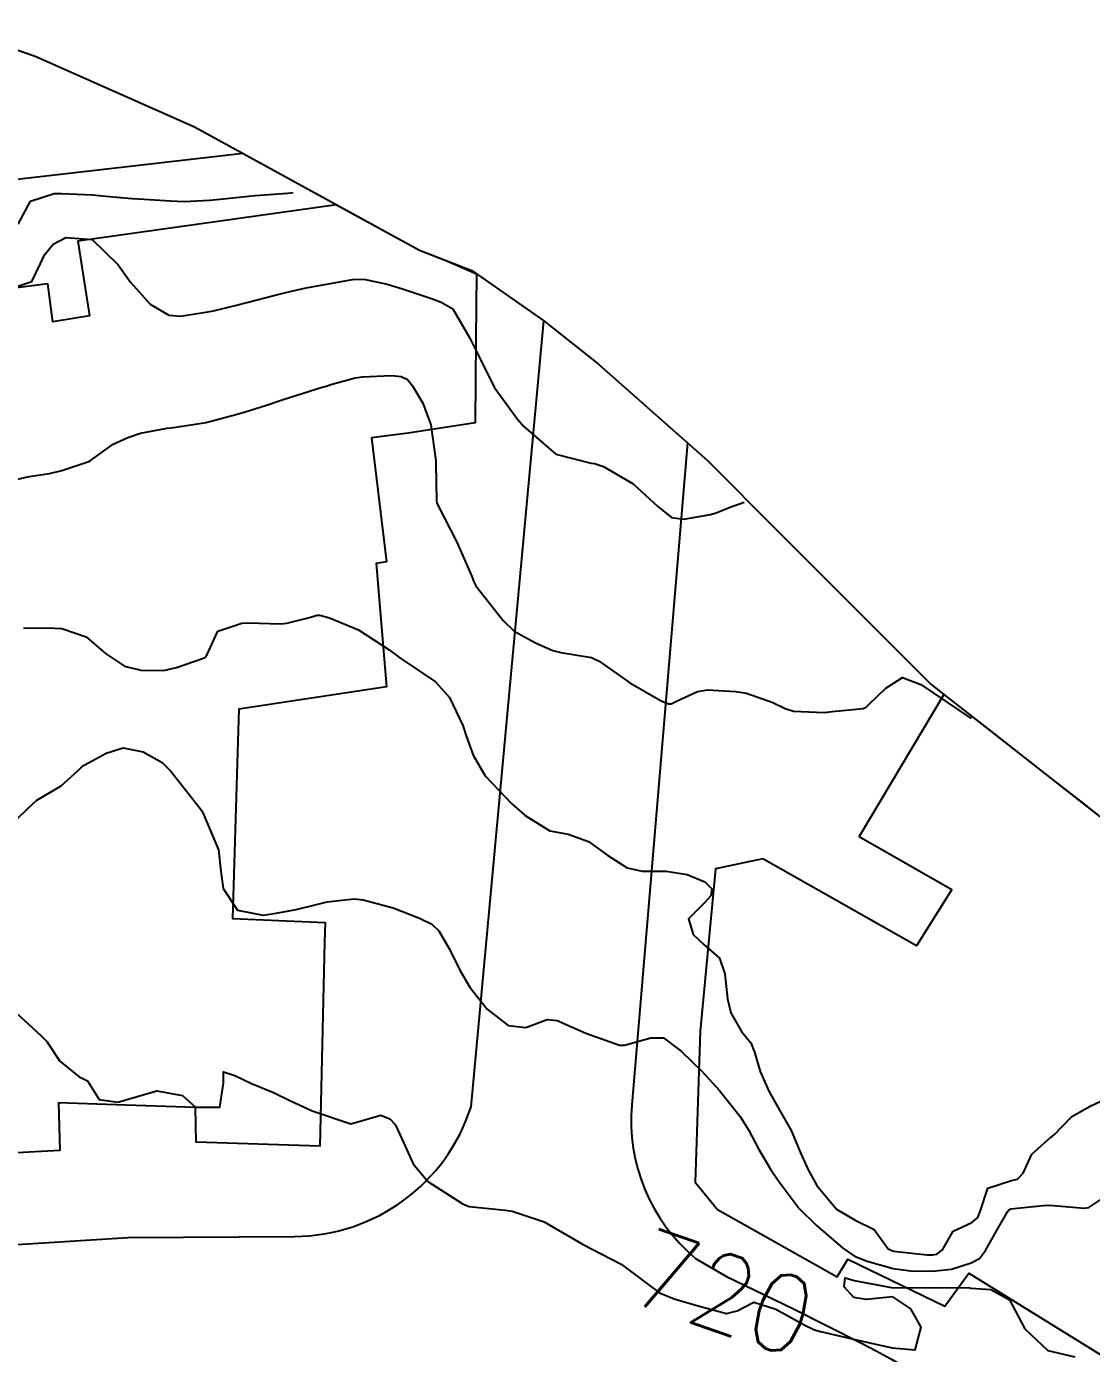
# Model space of a CAD drawing. Header units: metres. Extents: x 286371 to 293043, y 7462578 to 7466404.
# Drawn here: x 291590.8 to 291645.5, y 7463680.2 to 7463748.5 of the extents above; entities that cross this region are included whole.
import ezdxf
from ezdxf.enums import TextEntityAlignment as Align

# ---------------------------------------------------------------- set-up
doc = ezdxf.new("R2010")
doc.units = ezdxf.units.M
doc.header["$MEASUREMENT"] = 0
for name, color, linetype in [('Area', 45, 'Continuous'), ('Cotas', 45, 'Continuous'), ('Curvas de Nivel 1m', 11, 'Continuous'), ('Curvas de Nivel 5m', 15, 'Continuous'), ('Edificações', 30, 'Continuous'), ('Vias primárias', 230, 'Continuous')]:
    doc.layers.add(name, color=color, linetype=linetype)
doc.styles.add('Style-STANDARD', font='STANDARD.shx')

msp = doc.modelspace()

# ---------------------------------------------------------------- linework, layer by layer
at = {"layer": 'Area'}
msp.add_polyline3d([(291586.831, 7463748.48, 714.671), (291591.227, 7463746.961, 714.571), (291599.424, 7463743.325, 717.703), (291610.992, 7463736.975, 720.863), (291613.678, 7463735.93, 719.055), (291617.378, 7463733.341, 715.838), (291620.189, 7463731.126, 715.849), (291625.788, 7463726.168, 716.13), (291629.454, 7463722.491, 716.51), (291637.294, 7463714.641, 717.129), (291643.404, 7463709.868, 721.498), (291646.572, 7463707.382, 721.459)], dxfattribs=at)
at = {"layer": 'Curvas de Nivel 1m', "flags": 128}
for points, elevation in [([(291590.125, 7463735.053), (291591.055, 7463735.376), (291591.504, 7463736.294), (291591.702, 7463736.74), (291592.159, 7463737.284), (291592.809, 7463737.63), (291594.163, 7463737.53), (291595.501, 7463736.234), (291596.126, 7463735.331), (291597.145, 7463734.209), (291598.096, 7463733.635), (291598.697, 7463733.583), (291600.099, 7463733.804), (291600.394, 7463733.865), (291601.504, 7463734.143), (291601.98, 7463734.262), (291602.106, 7463734.296), (291603.56, 7463734.665), (291604.115, 7463734.805), (291605.166, 7463735.041), (291606.121, 7463735.215), (291607.553, 7463735.474), (291608.126, 7463735.483), (291609.327, 7463735.226), (291610.119, 7463734.996), (291611.605, 7463734.489), (291612.109, 7463734.302), (291612.7, 7463733.966), (291613.579, 7463732.455), (291613.841, 7463731.948), (291614.067, 7463731.465), (291614.825, 7463729.933), (291616.02, 7463728.296), (291616.35, 7463727.909), (291617.993, 7463726.487), (291619.815, 7463726.028), (291619.986, 7463726.013), (291620.443, 7463725.848), (291621.971, 7463724.96), (291623.236, 7463723.805), (291623.946, 7463723.234), (291624.577, 7463723.153), (291625.948, 7463723.383), (291626.24, 7463723.47), (291626.917, 7463723.75), (291627.674, 7463724.024)], 716), ([(291589.966, 7463725.122), (291590.923, 7463725.346), (291591.972, 7463725.5), (291592.607, 7463725.643), (291593.982, 7463726.115), (291594.075, 7463726.161), (291594.187, 7463726.251), (291595.235, 7463726.996), (291596.001, 7463727.347), (291596.648, 7463727.571), (291598.008, 7463727.82), (291598.341, 7463727.857), (291600.013, 7463728.122), (291600.049, 7463728.128), (291600.215, 7463728.161), (291601.616, 7463728.545), (291602.022, 7463728.668), (291603.128, 7463729.017), (291604.032, 7463729.311), (291604.628, 7463729.503), (291606.042, 7463729.946), (291606.139, 7463729.977), (291606.431, 7463730.069), (291607.686, 7463730.413), (291608.05, 7463730.472), (291609.546, 7463730.528), (291610.051, 7463730.479), (291610.365, 7463730.324), (291610.63, 7463730.003), (291611.155, 7463729.116), (291611.577, 7463727.991), (291611.829, 7463726.144), (291611.835, 7463725.987), (291611.855, 7463724.087), (291611.879, 7463723.986), (291611.952, 7463723.827), (291612.909, 7463721.97), (291613.693, 7463720.161), (291613.773, 7463719.956), (291613.891, 7463719.726), (291615.296, 7463717.933), (291615.856, 7463717.39), (291616.985, 7463716.769), (291617.842, 7463716.399), (291618.247, 7463716.293), (291619.837, 7463716.041), (291620.225, 7463715.849), (291621.808, 7463714.726), (291623.42, 7463713.8), (291623.792, 7463713.655), (291623.926, 7463713.658), (291624.207, 7463713.788), (291625.29, 7463714.284), (291625.803, 7463714.363), (291627.257, 7463714.288), (291627.801, 7463714.206), (291629.151, 7463713.714), (291629.79, 7463713.404), (291630.218, 7463713.268), (291631.787, 7463713.212), (291632.207, 7463713.249), (291633.791, 7463713.409), (291633.961, 7463713.472), (291634.113, 7463713.64), (291634.972, 7463714.462), (291635.815, 7463714.997), (291636.77, 7463714.64), (291639.344, 7463712.894)], 717), ([(291590.623, 7463717.533), (291591.853, 7463717.565), (291592.606, 7463717.52), (291593.847, 7463717.104), (291594.845, 7463716.239), (291595.824, 7463715.579), (291596.66, 7463715.373), (291597.822, 7463715.37), (291598.49, 7463715.518), (291599.831, 7463715.983), (291599.957, 7463716.037), (291600.048, 7463716.161), (291600.617, 7463717.388), (291601.859, 7463717.805), (291602.181, 7463717.807), (291603.859, 7463717.765), (291604.169, 7463717.79), (291605.326, 7463718.083), (291605.727, 7463718.216), (291605.866, 7463718.209), (291606.367, 7463718.067), (291607.855, 7463717.463), (291609.429, 7463716.431), (291609.836, 7463716.117), (291609.986, 7463716.012), (291611.816, 7463714.774), (291612.525, 7463713.974), (291613.215, 7463712.531), (291613.413, 7463711.96), (291613.755, 7463711.009), (291614.371, 7463709.945), (291615.713, 7463708.527), (291616.429, 7463707.914), (291617.692, 7463707.123), (291618.63, 7463706.94), (291619.685, 7463706.568), (291620.669, 7463705.85), (291621.665, 7463705.222), (291622.436, 7463705.049), (291623.663, 7463705.044), (291624.744, 7463704.866), (291625.655, 7463704.5), (291626.018, 7463704.136), (291625.96, 7463703.768), (291625.639, 7463703.408), (291624.822, 7463702.59), (291625.061, 7463701.783), (291625.607, 7463701.282), (291626.407, 7463700.569), (291626.69, 7463699.758), (291626.832, 7463698.488), (291626.989, 7463697.753), (291627.54, 7463696.799), (291628.02, 7463696.224), (291628.205, 7463695.734), (291628.496, 7463694.743), (291628.952, 7463693.723), (291629.48, 7463692.783), (291630.09, 7463691.705), (291630.582, 7463690.562), (291630.967, 7463689.691), (291631.422, 7463688.88), (291632.422, 7463687.669), (291633.386, 7463687.104), (291634.362, 7463686.618), (291635.088, 7463685.629), (291635.362, 7463685.508), (291637.094, 7463685.323), (291637.36, 7463685.316), (291637.593, 7463685.349), (291637.885, 7463685.577), (291638.422, 7463686.525), (291639.385, 7463686.98), (291639.698, 7463687.241), (291639.808, 7463687.548), (291640.213, 7463688.741), (291641.418, 7463689.139), (291641.731, 7463689.208), (291642.029, 7463689.515), (291642.464, 7463690.484), (291643.452, 7463691.371), (291643.531, 7463691.415), (291643.618, 7463691.492), (291644.52, 7463692.427), (291645.477, 7463692.964), (291646.527, 7463693.449)], 718), ([(291589.697, 7463707.158), (291590.881, 7463708.297), (291591.309, 7463708.702), (291591.724, 7463708.933), (291592.564, 7463709.439), (291593.473, 7463710.259), (291593.608, 7463710.395), (291593.748, 7463710.496), (291594.874, 7463711.121), (291595.761, 7463711.382), (291596.784, 7463711.184), (291597.751, 7463710.638), (291598.206, 7463710.188), (291599.716, 7463708.262), (291599.781, 7463708.163), (291599.872, 7463708.002), (291600.654, 7463706.15), (291600.767, 7463705.043), (291600.902, 7463704.146), (291601.628, 7463703.045), (291602.956, 7463702.782), (291603.626, 7463702.879), (291604.646, 7463703.072), (291605.633, 7463703.311), (291606.234, 7463703.466), (291607.638, 7463703.62), (291608.101, 7463703.574), (291609.631, 7463703.153), (291610.987, 7463702.63), (291611.619, 7463702.312), (291611.981, 7463701.979), (291612.529, 7463701.041), (291613.059, 7463699.962), (291613.571, 7463699.086), (291614.476, 7463697.941), (291615.542, 7463697.107), (291616.454, 7463696.997), (291617.547, 7463697.423), (291618.062, 7463697.371), (291619.537, 7463696.709), (291621.267, 7463696.1), (291621.528, 7463696.091), (291622.881, 7463696.467), (291623.534, 7463696.472), (291624.447, 7463695.791), (291625.509, 7463694.761), (291626.412, 7463693.761), (291627.474, 7463692.422), (291627.899, 7463691.738), (291628.415, 7463690.765), (291629.031, 7463689.72), (291629.425, 7463689.143), (291630.516, 7463687.698), (291631.387, 7463686.837), (291632.757, 7463685.664), (291633.358, 7463685.247), (291634.003, 7463684.996), (291635.349, 7463684.619), (291636.231, 7463684.49), (291637.347, 7463684.472), (291638.336, 7463684.583), (291639.354, 7463684.895), (291639.783, 7463685.122), (291640.09, 7463685.544), (291640.556, 7463686.357), (291641.22, 7463687.527), (291641.286, 7463687.636), (291641.396, 7463687.675), (291643.05, 7463687.849), (291643.4, 7463687.877), (291645.154, 7463687.712), (291645.398, 7463687.748), (291646.428, 7463688.43)], 719)]:
    msp.add_lwpolyline(points, dxfattribs=dict(at, elevation=elevation))
at = {"layer": 'Curvas de Nivel 5m', "flags": 128}
for points, elevation in [([(291590.349, 7463738.312), (291590.988, 7463739.507), (291592.198, 7463739.886), (291592.584, 7463739.892), (291594.198, 7463739.819), (291594.675, 7463739.769), (291596.195, 7463739.631), (291596.81, 7463739.6), (291598.194, 7463739.524), (291598.888, 7463739.49), (291600.195, 7463739.551), (291600.745, 7463739.605), (291602.196, 7463739.755), (291602.534, 7463739.793), (291604.2, 7463739.914), (291604.37, 7463739.932), (291604.494, 7463739.954)], 715), ([(291589.631, 7463698.323), (291591.528, 7463696.588), (291591.825, 7463696.29), (291592.499, 7463695.27), (291593.497, 7463694.465), (291593.64, 7463694.406), (291593.92, 7463694.258), (291594.528, 7463693.297), (291595.478, 7463693.162), (291596.838, 7463693.561), (291597.487, 7463693.742), (291598.807, 7463693.501), (291599.475, 7463692.909), (291600.719, 7463692.902), (291600.912, 7463694.143), (291600.918, 7463694.728), (291601.5, 7463694.53), (291602.359, 7463694.121), (291603.487, 7463693.655), (291604.315, 7463693.259), (291605.474, 7463692.724), (291607.464, 7463692.044), (291609.004, 7463692.489), (291609.469, 7463692.314), (291609.746, 7463692.01), (291609.987, 7463691.476), (291610.664, 7463689.996), (291611.42, 7463689.081), (291613.191, 7463687.958), (291613.403, 7463687.855), (291613.546, 7463687.808), (291615.399, 7463687.616), (291615.754, 7463687.564), (291617.391, 7463687.015), (291619.374, 7463685.864), (291621.359, 7463684.843), (291622.73, 7463683.814), (291623.335, 7463683.363), (291624.075, 7463683.047), (291625.318, 7463682.687), (291626.768, 7463682.297), (291627.315, 7463682.441), (291628.178, 7463682.874), (291629.316, 7463682.518), (291630.803, 7463681.692), (291631.301, 7463681.46), (291631.603, 7463681.376), (291633.294, 7463680.973), (291634.143, 7463680.79), (291635.288, 7463680.535), (291636.466, 7463680.427), (291636.787, 7463681.602), (291636.252, 7463682.54), (291635.327, 7463683.16), (291633.956, 7463683.014), (291633.326, 7463683.124), (291632.825, 7463683.662), (291632.869, 7463684.133), (291633.339, 7463683.989), (291635.334, 7463683.624), (291637.335, 7463683.63), (291639.279, 7463683.611), (291639.335, 7463683.608), (291640.362, 7463683.539), (291641.326, 7463683.008), (291642.119, 7463681.512), (291643.288, 7463680.402), (291644.682, 7463680.075)], 720)]:
    msp.add_lwpolyline(points, dxfattribs=dict(at, elevation=elevation))
at = {"layer": 'Edificações'}
for points, elevation in [([(291606.726, 7463739.317), (291593.424, 7463737.449), (291594.017, 7463733.605), (291592.13, 7463733.293), (291591.886, 7463735.244), (291587.578, 7463734.704)], 719.698), ([(291606.726, 7463739.317), (291610.992, 7463736.975)], 719.698), ([(291637.95, 7463714.129), (291633.596, 7463706.835), (291638.357, 7463704.098)], 717.598), ([(291637.95, 7463714.129), (291640.349, 7463712.255), (291643.404, 7463709.868), (291644.988, 7463708.625), (291646.572, 7463707.382), (291648.211, 7463705.924), (291649.85, 7463704.466), (291653.781, 7463700.902), (291657.712, 7463697.338), (291659.11, 7463696.221), (291661.618, 7463694.107), (291662.728, 7463693.11), (291664.339, 7463691.44), (291665.95, 7463689.77), (291669.456, 7463686.857), (291672.963, 7463683.945), (291674.91, 7463681.982), (291676.858, 7463680.019), (291682.744, 7463675.012), (291680.45, 7463673.595), (291675.425, 7463670.493), (291676.892, 7463668.048)], 717.598), ([(291638.357, 7463704.098), (291636.533, 7463701.211), (291628.634, 7463705.684), (291626.207, 7463705.158), (291625.416, 7463696.824), (291625.167, 7463689.049), (291626.302, 7463687.64), (291632.458, 7463684.184), (291633.019, 7463685.089), (291637.998, 7463682.676), (291639.226, 7463684.366), (291648.4, 7463678.696), (291647.644, 7463677.87), (291655.535, 7463670.355), (291660.201, 7463673.345), (291663.126, 7463668.617), (291659.892, 7463666.665), (291662.662, 7463661.994)], 717.598)]:
    msp.add_lwpolyline(points, dxfattribs=dict(at, elevation=elevation))
msp.add_lwpolyline([(291610.992, 7463736.975), (291612.335, 7463736.453), (291613.913, 7463735.765), (291613.889, 7463732.443), (291613.856, 7463728.096), (291610.404, 7463727.572), (291608.518, 7463727.336), (291609.293, 7463720.946), (291608.765, 7463720.873), (291609.298, 7463714.517), (291601.701, 7463713.375), (291601.633, 7463711.151), (291601.374, 7463702.612), (291606.132, 7463702.405), (291606.108, 7463701.401), (291605.864, 7463690.908), (291599.514, 7463691.117), (291599.479, 7463692.895), (291595.397, 7463693.034), (291592.431, 7463693.136), (291592.497, 7463690.687), (291587.448, 7463690.407)], dxfattribs=at)
at = {"layer": 'Vias primárias'}
for points, elevation in [([(291601.928, 7463741.951), (291580.437, 7463739.48), (291569.622, 7463737.903, 0.020002), (291548.93, 7463734.035, 0.061753), (291529.789, 7463727.089), (291519.23, 7463722.472), (291489.992, 7463709.86), (291483.813, 7463707.322), (291460.926, 7463697.63)], 718.387), ([(291604.567, 7463686.262, 0.323785), (291613.641, 7463692.924), (291617.378, 7463733.341)], 718.387), ([(291624.768, 7463727.07), (291621.899, 7463693.028, 0.243571), (291625.18, 7463685.131), (291626.767, 7463684.199), (291630.216, 7463682.539), (291633.707, 7463680.769, -0.165682), (291652.404, 7463661.607), (291659.15, 7463645.183), (291651.423, 7463642.464, 0.100207), (291644.545, 7463659.842, -4.405039)], 716.079), ([(291460.824, 7463635.724), (291485.422, 7463646.935), (291523.666, 7463663.365), (291538.783, 7463669.889), (291556.666, 7463676.91, -0.014166), (291565.196, 7463679.983, 0.0207), (291570, 7463681.785, -0.059355), (291576.159, 7463683.567, 0.007603), (291587.636, 7463685.635), (291589.476, 7463685.802), (291596.009, 7463686.202), (291604.567, 7463686.262, -0.063118)], 718.387)]:
    msp.add_lwpolyline(points, format="xyb", dxfattribs=dict(at, elevation=elevation))

# ---------------------------------------------------------------- texts
at = {"layer": 'Cotas', "style": 'Style-STANDARD'}
msp.add_text('720', height=4, rotation=340.90663, dxfattribs=at).set_placement((291626.627, 7463683.362, 720), align=Align.MIDDLE_CENTER)

doc.saveas('drawing.dxf')
